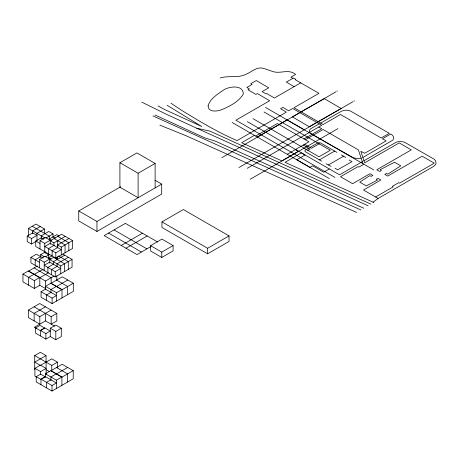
<?xml version="1.0" encoding="UTF-8"?>
<svg xmlns="http://www.w3.org/2000/svg" width="459" height="459" viewBox="0 0 459 459"><rect width="100%" height="100%" fill="white"/><g stroke="black" fill="none" stroke-linecap="round" stroke-linejoin="round"><path stroke-width="0.69" d="M362.38 161.677L339.562 174.827L301.351 152.841L285.062 162.331L373.075 202.172L378.084 198.472L432.963 166.789L435.396 164.867L436.05 163.599L435.608 160.667L433.944 159.084L404.574 142.238C401.516 141.292 397.666 141.074 394.912 142.927L363.924 160.788L364.675 162.813L399.215 142.898L411.27 149.886L376.776 169.773L379.65 171.459L381.406 170.45L380.144 169.721L394.556 162.234L400.782 165.825L387.775 174.15L386.507 173.422L384.803 174.409L387.677 176.095L422.194 156.192L434.271 163.192L399.565 183.147L398.745 182.676L392.267 186.394L393.134 186.893L375.577 196.997L363.505 190.026L380.844 180.014L377.941 178.339L376.214 179.337L377.499 180.083L366.265 185.889L359.736 182.12L369.845 175.636L371.136 176.382L372.886 175.395L369.965 173.703L352.598 183.703L340.526 176.732L358.054 166.611L358.915 167.11L363.247 164.615L358.427 149.909L323.113 129.524L305.281 139.737M300.72 82.844L295.194 79.682L295.825 79.315L293.37 78.036L286.324 82.098L294.139 86.642L300.72 82.844L318.948 93.343L294.001 107.716L323.113 124.527L340.452 114.486L381.148 137.981L389.364 133.345L350.378 110.975C346.97 109.517 342.753 110.126 339.729 112.203L320.611 123.081M119.908 162.738L138.113 173.25L138.113 197.72L119.908 187.209L119.908 162.738L136.92 152.916L155.125 163.427L155.125 187.897M28.441 235.966L28.441 228.439L35.986 224.078L44.517 229.007L44.517 233.792M40.254 226.539L32.704 230.9L32.704 233.637M27.213 236.081L32.704 232.908L36.967 235.369L31.482 238.542L27.213 236.081L27.213 241.595L31.482 244.056L35.75 241.595M138.113 173.25L155.125 163.427M44.517 229.007L36.967 233.361L36.967 240.889M155.022 180.249L161.7 184.099L161.7 194.077L96.958 231.451L78.753 220.94L78.753 210.968L120.677 186.761M65.258 236.345L53.932 242.88L50.249 240.757L61.575 234.216L72.62 240.591L72.62 248.394L55.809 258.101L35.745 246.517L35.745 241.004L41.235 237.837L43.668 239.242M40.008 248.985L40.008 240.648L45.498 237.475L50.249 240.223L50.249 244.303M46.038 237.974L53.049 233.929L53.049 237.349M40.008 240.648L44.764 243.39L50.249 240.223M62.866 254.097L72.063 259.41L72.063 267.213L55.252 276.92L30.925 262.875L30.925 257.356L36.416 254.188L43.117 258.056M53.932 245.439L48.442 248.606L48.442 253.85M78.753 210.968L96.958 221.479L161.7 184.099M40.679 257.379L40.679 254.642L45.533 251.842M57.616 247.843L57.616 245.003L68.936 238.468M40.679 256.65L35.194 259.817L35.194 265.336M57.616 247.562L52.125 250.734L52.125 255.979M39.457 267.798L39.457 259.461L44.948 256.294L49.698 259.037L49.698 263.116M254.429 135.348L241.652 142.726L281.946 160.937L298.379 151.292L295.332 149.617M57.616 245.003L61.294 247.131L72.62 240.591M45.487 256.793L49.796 254.303M255.715 136.036L277.339 123.551L308.907 141.779L287.282 154.264M55.809 252.857L61.294 249.69L50.249 243.316L44.764 246.483L55.809 252.857L55.809 258.101M257.379 137.052L287.076 119.902L304.179 129.782M221.829 157.707L222.317 157.426M222.804 157.144L336.005 91.789M336.986 91.221L337.474 90.939M51.953 255.956L48.723 257.82L51.098 259.192M39.813 285.263L34.322 288.436L22.95 281.866L22.95 274.063L28.441 270.896L39.813 277.46L39.813 285.263L45.498 288.55L45.498 281.023L28.441 271.171L37.495 265.945M39.457 259.461L44.213 262.204L49.698 259.037M56.17 259.008L57.249 258.388L56.061 257.7M64.702 255.158L53.382 261.699L53.382 264.533M34.127 274.178L28.636 277.345L28.636 285.148M34.127 274.453L43.186 269.226M53.382 264.252L47.891 267.425L47.891 272.669M68.385 257.281L57.059 263.822L57.059 266.656M57.059 266.381L51.574 269.548L51.574 274.792M22.95 274.063L34.322 280.633L39.813 277.46M39.813 277.741L48.304 272.835M64.518 271.573L64.518 263.764L53.474 257.39L49.698 259.57L60.743 265.945L72.063 259.41M55.252 271.671L60.743 268.504L49.698 262.129L44.213 265.296L55.252 271.671L55.252 276.92M238.887 167.558L239.374 167.277M239.868 166.99L353.069 101.64M354.044 101.072L354.532 100.791M45.498 281.023L53.99 276.117M247.292 168.275L321.776 125.296L292.693 108.473L288.688 110.785L282.836 107.406L280.524 108.743L286.37 112.122L237.016 140.615C217.755 132.29 199.717 121.423 181.862 110.476L170.977 103.218M45.464 289.83L45.464 286.359L50.955 283.192L61.994 289.566L61.994 297.902M41.063 291.717L45.464 289.176L56.509 295.55L52.108 298.092L41.063 291.717L41.063 297.237L52.108 303.611L73.32 291.362L73.32 283.209L62.275 276.829L50.955 283.369L61.994 289.744L73.32 283.209M161.941 221.898L183.359 209.533L229.041 235.903L229.041 241.451L207.623 253.821L161.941 227.446L161.941 221.898L207.623 248.273L229.041 235.903M121.228 245.462L142.439 233.218M56.474 286.376L50.989 289.543L50.989 293.02M56.474 286.554L67.8 280.019M125.984 248.21L147.19 235.96M50.989 292.366L46.589 294.902L46.589 300.421M250.121 179.314L337.881 128.646M45.464 286.359L56.509 292.733L61.994 289.566M28.441 310.077L39.813 316.647L39.813 324.174L28.441 317.605L28.441 310.077L39.761 303.542L56.824 313.394L56.824 320.916L51.161 324.186L51.161 316.658L34.098 306.813M150.615 245.657L161.941 239.122L173.1 245.559L173.1 250.918L161.775 257.459L150.615 251.016L150.615 245.657L161.775 252.1L173.1 245.559M45.447 306.824L34.127 313.365L34.127 320.887M150.965 246.535L137.023 254.584L104.17 235.616L125.382 223.367L157.621 241.985M39.813 316.647L51.133 310.106M304.581 144.275L311.437 148.263L319.16 143.805L330.319 150.248L319.016 156.777L307.857 150.328L310.077 149.049L308.626 148.211L305.046 150.248L305.023 151.533L319.441 159.881L334.674 151.086L336.895 152.371M51.161 316.658L56.824 313.394M54.684 326.223L45.475 320.904L34.322 327.342L36.163 328.403M35.613 327.921L40.008 325.379L44.764 328.122L40.363 330.664L35.613 327.921L35.613 333.165L45.883 339.098L50.283 336.556L55.809 339.746L61.294 336.573L61.294 328.237L55.774 325.052L50.283 328.219L50.283 336.556M40.363 330.394L44.764 327.852L50.283 331.037L45.883 333.578L40.363 330.394L40.363 335.908M326.108 163.731L328.38 164.965L343.567 156.192M50.283 328.219L55.809 331.409L61.294 328.237M34.729 369.65L34.706 355.57L40.369 352.305L46.055 355.587L46.055 362.432M46.055 355.587L34.729 362.122L40.421 365.41L51.741 358.869L57.427 362.151L57.427 367.625M34.93 368.302L40.421 365.129L46.107 368.416L40.616 371.583L34.93 368.302L34.93 376.105L36.634 377.086M34.706 355.57L51.769 365.421L57.427 362.151M36.215 376.678L40.616 374.142L45.372 376.885L40.971 379.427L36.215 376.678L36.215 381.928L52.016 391.045L73.228 378.801L73.228 370.642L62.183 364.268L50.857 370.803L61.902 377.178L73.228 370.642M45.372 377.269L45.372 373.792L50.857 370.625L61.902 377L61.902 385.336M40.971 379.151L45.372 376.615L56.411 382.99L52.016 385.526L40.971 379.151L40.971 384.671M56.382 373.815L50.892 376.982L50.892 380.454M56.382 373.993L67.703 367.452M50.892 379.8L46.491 382.341L46.491 387.861M45.372 373.792L56.411 380.167L61.902 377M294.139 86.642L274.413 98.002L266.759 93.533L266.082 93.894L262.129 91.588L268.75 87.818L256.3 80.549L250.752 83.722L252.066 84.479L246.844 87.462L249.444 88.989L248.015 89.815L255.927 94.434L257.401 93.584L269.662 100.745L235.892 120.212L334.955 177.432M303.921 138.957L321.73 128.727L318.781 127.023M309.986 147.425L318.035 142.806L320.256 142.789L334.674 151.086M329.195 169.032L323.652 172.205L312.699 165.802L309.917 167.38L296.784 159.721L305.115 154.993L247.303 121.612M362.874 157.448L392.64 140.293A9.381 5.416 0 0 0 393.386 139.077C394.338 136.989 392.456 134.98 390.793 133.982L382.508 138.767L386.157 140.873L364.653 153.289L360.86 151.315L363.924 160.788M299.83 112.593L292.36 116.85L309.234 126.724L316.796 122.415M301.138 111.835L324.284 98.639L341.18 108.502L318.127 121.646M319.275 123.85L311.69 128.17C308.494 129.168 308.907 133.529 312.045 134.292M361.141 158.154L357.492 158.665L353.229 157.695L313.399 135.078M220.24 77.938C228.645 75.316 237.957 78.34 246.001 74.306C251.107 72.281 255.508 67.502 261.355 67.955C265.09 68.477 268.498 70.279 272.118 71.277C279.858 74.519 288.487 68.334 295.59 74.427L290.914 77.181L292.853 78.305M141.82 102.139L166.692 114.417L196.813 128.268L209.964 131.131L370.947 204.157M159.858 125.146L186.279 135.835L356.603 212.442M196.813 128.268L368.135 205.781M363.855 208.254L215.414 141.171L204.674 137.832L155.016 114.997M152.979 115.903L360.906 209.952M373.075 202.172L373.804 202.511M157.988 105.909L164.563 109.489L201.702 126.495L167.139 105.272M328.38 164.965L330.996 166.393M265.543 107.446L373.58 169.824M341.341 154.912L345.788 157.477M349.207 160.071L351.967 161.666L337.669 169.784L335.024 168.258M264.017 111.967L319.453 143.977M252.961 118.64L308.15 150.5M319.441 159.881L321.661 161.166M232.105 122.455L329.218 178.528M114.056 229.907L146.909 248.876M108.565 233.074L141.424 252.043M59.2 236.018L56.824 234.647L49.274 239.007L51.649 240.378M57.8 236.396L68.844 242.771L68.844 250.574M53.049 233.929L48.78 231.468L41.235 235.823L41.235 238.56M53.049 236.827L55.424 238.198M54.024 238.577L65.069 244.951L65.069 252.754M32.21 226.258L49.274 236.11L49.274 239.529M28.441 228.439L44.89 237.934M35.745 241.004L40.008 243.465M58.477 255.921L68.293 261.59L68.293 269.393M44.454 252.461L48.723 254.923L48.723 258.348M40.679 254.642L44.334 256.753M30.925 257.356L39.457 262.278M56.618 280.099L67.657 286.473L67.657 294.632M34.098 267.901L51.161 277.752L51.161 283.226M56.52 367.539L67.565 373.913L67.565 382.066M46.078 369.667L49.492 371.635M303.221 145.061L308.626 148.211M375.577 196.997L378.084 198.472M207.623 248.273L207.623 253.821M161.775 252.1L161.775 257.459M96.958 221.479L96.958 231.451M61.294 247.131L61.294 254.934M60.743 265.945L60.743 273.748M57.708 240.7L57.708 247.797M57.249 256.633L57.249 259.708M56.824 275.853L56.824 279.956M56.509 292.733L56.509 301.07M56.411 380.167L56.411 388.503M55.809 331.409L55.809 339.746M53.932 242.88L53.932 245.72M52.108 298.092L52.108 303.611M52.016 385.526L52.016 391.045M51.769 365.421L51.769 370.895M46.078 362.14L46.107 374.091M45.883 333.578L45.883 339.098M45.475 313.377L45.475 320.904M44.764 243.39L44.764 251.727M44.213 262.204L44.213 270.54M40.616 371.583L40.616 374.418M34.322 280.633L34.322 288.436M31.482 238.542L31.482 244.056M208.093 105.891C208.013 112.816 218.203 111.411 222.322 109.431C230.24 105.966 238.726 101.749 243.31 94.043C243.322 84.542 229.477 86.286 223.843 89.826C217.91 94.112 210.044 98.45 208.093 105.891"/></g></svg>
